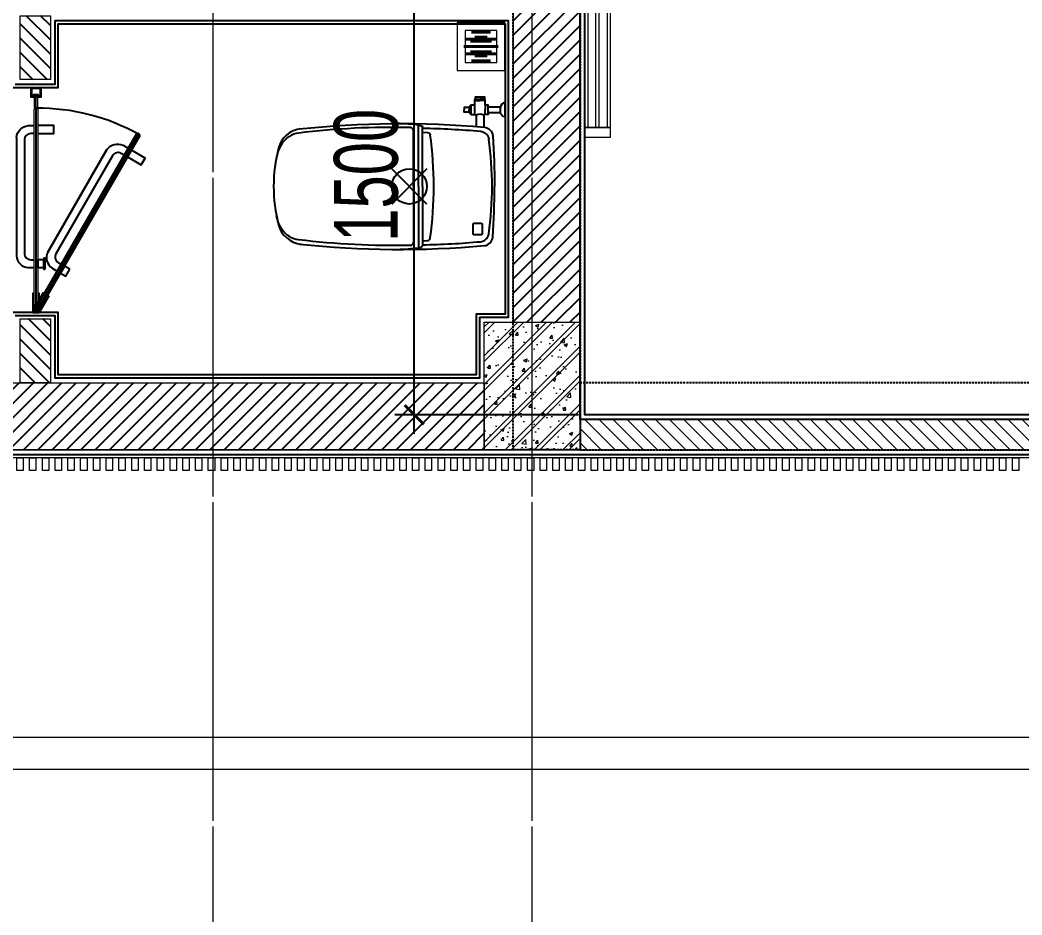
# Model space of a CAD drawing. Header units: millimetres. Extents: x -343543 to 400519, y -115663 to 104219.
# Drawn here: x -304268 to -301128, y 1543 to 4346 of the extents above; entities that cross this region are included whole.
import ezdxf
from ezdxf.xclip import XClip

# ---------------------------------------------------------------- set-up
doc = ezdxf.new("R2010")
doc.units = ezdxf.units.MM
doc.header["$XCLIPFRAME"] = 0
doc.linetypes.add('XREF MAT BANG TUONG XAY$0$CENTER', pattern=[50.8, 31.75, -6.35, 6.35, -6.35])
doc.linetypes.add('XREF MAT BANG TUONG XAY$0$xref_IKIGAI_Cot$0$HIDDEN', pattern=[9.525, 6.35, -3.175])
doc.layers.get('0').update_dxf_attribs({"color": 231, "lineweight": 0})
doc.layers.get('DefPoints').update_dxf_attribs({"color": 191})
for name, color, linetype, lineweight in [('A-SYMBOLS', 10, 'Continuous', 13), ('RSA -DIM', 231, 'Continuous', 0), ('XREF MAT BANG TUONG XAY$0$01.Xref _MB T1$0$A-DOOR', 8, 'Continuous', 9), ('XREF MAT BANG TUONG XAY$0$01.Xref _MB T1$0$A-FNSH', 8, 'Continuous', 9), ('XREF MAT BANG TUONG XAY$0$01.Xref _MB T1$0$A-FURN', 8, 'Continuous', 5), ('XREF MAT BANG TUONG XAY$0$01.Xref _MB T1$0$A-FURN @ 50', 8, 'Continuous', 5), ('XREF MAT BANG TUONG XAY$0$01.Xref _MB T1$0$A-FURN @ 75', 8, 'Continuous', 5), ('XREF MAT BANG TUONG XAY$0$01.Xref _MB T1$0$A-PATT', 8, 'Continuous', 9), ('XREF MAT BANG TUONG XAY$0$01.Xref _MB T1$0$A-TEXT', 8, 'Continuous', 25), ('XREF MAT BANG TUONG XAY$0$01.Xref _MB T1$0$A-WALL-INT', 8, 'Continuous', 9), ('XREF MAT BANG TUONG XAY$0$A-FINE', 8, 'Continuous', 25), ('XREF MAT BANG TUONG XAY$0$A-GRID', 8, 'XREF MAT BANG TUONG XAY$0$CENTER', 15), ('XREF MAT BANG TUONG XAY$0$A-WALL-INT', 8, 'Continuous', 9), ('XREF MAT BANG TUONG XAY$0$xref_IKIGAI_Cot$0$A-FNSH', 8, 'Continuous', 9), ('XREF MAT BANG TUONG XAY$0$xref_IKIGAI_Cot$0$A-PATT', 8, 'Continuous', 5)]:
    doc.layers.add(name, color=color, linetype=linetype, lineweight=lineweight)
doc.layers.add('fix lightting red', color=1, linetype='Continuous', lineweight=5, true_color=0xff0000)
for name, color, linetype in [('XREF MAT BANG TUONG XAY$0$A-FNSH', 8, 'Continuous'), ('XREF MAT BANG TUONG XAY$0$A-FURN', 8, 'Continuous'), ('XREF MAT BANG TUONG XAY$0$A-PATT', 8, 'Continuous'), ('XREF MAT BANG TUONG XAY$0$FF-FURN', 8, 'Continuous'), ('XREF MAT BANG TUONG XAY$0$xref_IKIGAI_Cot$0$S-HIDD', 8, 'XREF MAT BANG TUONG XAY$0$xref_IKIGAI_Cot$0$HIDDEN')]:
    doc.layers.add(name, color=color, linetype=linetype)
doc.styles.add('SM-DIMTEXT', font='SME.shx', dxfattribs={"width": 0.7})
doc.dimstyles.new('SDIM-100', dxfattribs={"dimscale": 100, "dimtxt": 2, "dimasz": 0.6, "dimexe": 0.6, "dimexo": 0.2, "dimgap": 0.5, "dimtad": 1, "dimdec": 0, "dimzin": 12, "dimtxsty": 'SM-DIMTEXT', "dimblk": 'ARCHTICK', "dimblk1": 'ARCHTICK', "dimblk2": 'ARCHTICK', "dimcen": 0.12, "dimdle": 0.6, "dimclrd": 7, "dimclre": 8, "dimadec": 0, "dimazin": 3, "dimtfac": 2, "dimtix": 1, "dimtmove": 1, "dimatfit": 3, "dimfxl": 1, "dimtzin": 0, "dimarcsym": 1})

# ---------------------------------------------------------------- blocks, each defined once
blk = doc.blocks.new('XREF MAT BANG TUONG XAY$0$00.xref_IKIGAI_Truc')
at = {"layer": 'XREF MAT BANG TUONG XAY$0$A-GRID', "color": 8, "ltscale": 20}
for points in [[(34900, -3895), (34900, 22924.4)], [(35900, -3895), (35900, 10635.4)], [(-2907.5, 3000), (42750, 3000)]]:
    blk.add_lwpolyline(points, dxfattribs=at)
blk = doc.blocks.new('*U117')
at = {"layer": 'XREF MAT BANG TUONG XAY$0$01.Xref _MB T1$0$A-PATT'}
h = blk.add_hatch(dxfattribs=at)
h.set_pattern_fill('ANSI31', color=8, scale=250)
h.set_pattern_definition([(45, (-15, 1633.22), (-22.0971, 22.0971), [])])
h.paths.add_polyline_path([(95, 3650), (0, 3650), (0, 0), (95, 0)])
at = {"layer": 'XREF MAT BANG TUONG XAY$0$01.Xref _MB T1$0$A-WALL-INT', "color": 8}
blk.add_lwpolyline([(95, 3650), (0, 3650), (0, 0), (95, 0)], close=True, dxfattribs=at)
blk = doc.blocks.new('*U125')
at = {"layer": 'XREF MAT BANG TUONG XAY$0$01.Xref _MB T1$0$A-FURN', "color": 8}
blk.add_lwpolyline([(-10, -20), (10, -20), (10, 20), (-10, 20)], close=True, dxfattribs=at)
blk = doc.blocks.new('*U126')
at = {"color": 8, "transparency": 16777216}
for p in [(-5800, 0), (-5760, 0), (-5720, 0), (-5680, 0), (-5640, 0), (-5600, 0), (-5560, 0), (-5520, 0), (-5480, 0), (-5440, 0), (-5400, 0), (-5360, 0), (-5320, 0), (-5280, 0), (-5240, 0), (-5200, 0), (-5160, 0), (-5120, 0), (-5080, 0), (-5040, 0), (-5000, 0), (-4960, 0), (-4920, 0), (-4880, 0), (-4840, 0), (-4800, 0), (-4760, 0), (-4720, 0), (-4680, 0), (-4640, 0), (-4600, 0), (-4560, 0), (-4520, 0), (-4480, 0), (-4440, 0), (-4400, 0), (-4360, 0), (-4320, 0), (-4280, 0), (-4240, 0), (-4200, 0), (-4160, 0), (-4120, 0), (-4080, 0), (-4040, 0), (-4000, 0), (-3960, 0), (-3920, 0), (-3880, 0), (-3840, 0), (-3800, 0), (-3760, 0), (-3720, 0), (-3680, 0), (-3640, 0), (-3600, 0), (-3560, 0), (-3520, 0), (-3480, 0), (-3440, 0), (-3400, 0), (-3360, 0), (-3320, 0), (-3280, 0), (-3240, 0), (-3200, 0), (-3160, 0), (-3120, 0), (-3080, 0), (-3040, 0), (-3000, 0), (-2960, 0), (-2920, 0), (-2880, 0), (-2840, 0), (-2800, 0), (-2760, 0), (-2720, 0), (-2680, 0)]:
    blk.add_blockref('*U125', p, dxfattribs=at)
blk = doc.blocks.new('XREF MAT BANG TUONG XAY$0$01.Xref _MB T1$0$lam nhom T1')
at = {"color": 8}
blk.add_lwpolyline([(8395, 0), (0, 0), (0, -25), (8395, -25)], close=True, dxfattribs=at)
blk.add_blockref('*U126', (8385, -45), dxfattribs=at)
blk = doc.blocks.new('XREF MAT BANG TUONG XAY$0$xref_IKIGAI_Cot')
at = {"layer": 'XREF MAT BANG TUONG XAY$0$xref_IKIGAI_Cot$0$A-PATT'}
h = blk.add_hatch(dxfattribs=at)
h.set_pattern_fill('BT-01', color=8, scale=15, pattern_type=2)
h.set_pattern_definition([(50, (80, 180), (107.58903, -9.41282), [11.25, -123.75]), (355, (80, 180), (-20.8127, 112.82882), [9, -99]), (100.4514, (88.97, 179.22), (86.7764, 103.41593), [9.56103, -105.17132]), (46.1842, (80, 210), (160.08616, -24.82785), [16.875, -185.625]), (96.6356, (93.34, 207.93), (140.1994, 146.1177), [14.34154, -157.75695]), (351.1842, (80, 210), (140.1993, 146.1178), [13.5, -148.5]), (21, (95, 202.5), (89.53606, -60.39283), [11.25, -123.75]), (326, (95, 202.5), (36.4973, 108.7725), [9, -99]), (71.4514, (102.46, 197.47), (126.0334, 48.37957), [9.56103, -105.17132]), (37.5, (80, 180), (1.82398, 49.93408), [0, -97.8, 0, -100.5, 0, -99.375]), (7.5, (80, 180), (39.46043, 59.16176), [0, -57.3, 0, -95.55, 0, -37.875]), (327.5, (46.55, 180), (80.073365, -3.38323), [0, -37.5, 0, -117, 0, -155.25]), (317.5, (31.55, 180), (87.47793, 15.01575), [0, -48.75, 0, -77.7, 0, -110.25]), (45, (80, 180), (-45.07806, 45.07806), []), (45, (80, 198.375), (-45.07806, 45.07806), [])])
h.paths.add_polyline_path([(36050, 3000), (35750, 3000), (35750, 3400), (36050, 3400)])
at = {"layer": 'XREF MAT BANG TUONG XAY$0$A-GRID', "color": 8, "ltscale": 20}
for points in [[(34900, -3895), (34900, 22924.4)], [(35900, -3895), (35900, 10635.4)], [(-2907.5, 3000), (42750, 3000)]]:
    blk.add_lwpolyline(points, dxfattribs=at)
at = {"layer": 'XREF MAT BANG TUONG XAY$0$xref_IKIGAI_Cot$0$A-FNSH', "color": 8}
blk.add_lwpolyline([(36050, 3000), (35750, 3000), (35750, 3400), (36050, 3400)], close=True, dxfattribs=at)
at = {"layer": 'XREF MAT BANG TUONG XAY$0$xref_IKIGAI_Cot$0$S-HIDD', "color": 8}
for points in [[(36050, 3000), (35840, 3000), (35840, 9990), (36050, 9990)], [(39790, 3210), (36050, 3210), (36050, 3000), (39790, 3000)]]:
    blk.add_lwpolyline(points, close=True, dxfattribs=at)
blk = doc.blocks.new('XREF MAT BANG TUONG XAY$0$01.Xref _MB T1$0$Electronic toilet-bidet Princess PB-101S_top_dwgmodels.com')
at = {"color": 8, "ltscale": 0.25}
for p, q in [((245, -55), (355, 55)), ((245, 55), (355, -55))]:
    blk.add_line(p, q, dxfattribs=at)
at = {"color": 8}
for points in [[(644.3, 180.3, 0.04919), (64.7, 185.4, 0.368917), (38.5, 158.6, 0.0169), (33.1, 0)], [(270.8, 191.8), (263, 190.2, 0.299625), (258.6, 185.7, 1.218048)], [(258.6, 182.9, 0.01756), (77.1, 173, 0.340895), (50.7, 148.6, 0.074358)], [(258.6, 170.5), (242, 169, 0.356357), (234.3, 161.4)], [(296.4, 184.5, -0.035814), (646.7, 167.2, -0.219238), (698.3, 135.4, -0.098211), (716.5, 91.3)], [(71.5, 147, -0.414214), (76.3, 151.8), (95.5, 151.8)], [(95.5, 151.8, -0.414214), (100.3, 147), (100.3, 119.4, -0.414214), (95.5, 114.6), (76.3, 114.6, -0.414214), (71.5, 119.4), (71.5, 147)], [(644.3, -180.3, -0.04919), (64.7, -185.4, -0.368917), (38.5, -158.6, -0.0169), (33.1, 0)], [(296.4, -184.5, 0.035814), (646.7, -167.2, 0.219238), (698.3, -135.4, 0.098211), (716.5, -91.3)], [(258.6, -182.9, -0.01756), (77.1, -173, -0.340895), (50.7, -148.6, -0.074358)], [(258.6, -170.5), (242, -169, -0.356357), (234.3, -161.4)], [(270.8, -191.8), (263, -190.2, -0.299625), (258.6, -185.7, -1.218048)], [(0, -217.7, -0.356543), (14.2, -233.3)], [(0, -262.9, 0.356543), (14.2, -247.3)], [(14.2, -240.3, -0.004949), (14.3, -240.3), (14.3, -240.3)], [(62.2, -269.2, 0.141943), (63.2, -273.4, 0.425136)], [(94.7, -269.2, -0.141943), (93.7, -273.4, -0.425136)]]:
    blk.add_lwpolyline(points, format="xyb", dxfattribs=at)
for points in [[(270.8, 0), (270.8, 191.8)], [(258.6, 0), (258.6, 185.7)], [(287, 0), (287, 174.9)], [(258.6, 0), (258.6, -185.7)], [(270.8, 0), (270.8, -191.8)], [(287, 0), (287, -174.9)], [(62.2, -225.9), (66.6, -223.4), (66.6, -185.6)], [(94.7, -225.9), (90.3, -223.4), (90.3, -187.6)], [(0, -217.7), (0, -262.9)], [(14.3, -230.7), (52.7, -230.7), (52.5, -249.9), (14.1, -249.9)], [(14.2, -233.3), (14.2, -247.3)], [(52.6, -230.7), (52.6, -225.9), (62.2, -225.9), (62.2, -240.3)], [(52.6, -249.9), (52.6, -254.7), (62.2, -254.7), (62.2, -240.3)], [(94.7, -225.9), (94.7, -269.2), (78.4, -269.2)], [(107, -225.9), (94.7, -225.9)], [(107, -254.7), (107, -225.9)], [(107, -225.9), (112.1, -233.2), (112.1, -240.3)], [(107, -254.7), (112.1, -247.4), (112.1, -240.3)], [(112.1, -233.2), (128, -233.2), (128, -240.3)], [(112.1, -247.4), (128, -247.4), (128, -240.3)], [(62.2, -254.7), (62.2, -269.2), (78.4, -269.2)], [(63.2, -273.4), (78.4, -273.4)], [(63.2, -273.4), (63.2, -279.6), (93.7, -279.6), (93.7, -273.4)], [(93.7, -273.4), (78.4, -273.4)], [(94.7, -254.7), (107, -254.7)]]:
    blk.add_lwpolyline(points, dxfattribs=at)
at = {"color": 8, "ltscale": 0.25}
blk.add_circle((300, 0), 55, dxfattribs=at)
at = {"color": 8}
for centre, radius, start, end in [((352.2, -398.5), 595.9, 91.5209, 97.8464), ((1427.3, 0), 1203.9, 172.2935, 180), ((296.6, 174.9), 9.61, 91.2734, 180), ((630.9, 99.6), 81.7, 14.4484, 83.9556), ((1153, 0), 1112.3, 172.3207, 180), ((244.5, 0), 480.7, 0, 14.4484), ((1153, 0), 1112.3, 180, 187.6793), ((1427.3, 0), 1203.9, 180, 187.7065), ((244.5, 0), 480.7, 345.5516, 0), ((630.9, -99.6), 81.7, 276.0444, 345.5516), ((296.6, -174.9), 9.61, 180, 268.7266), ((352.2, 398.5), 595.9, 262.1536, 268.4791), ((78.4, -202.3), 24.2, 240.6973, 299.3027)]:
    blk.add_arc(centre, radius, start, end, dxfattribs=at)
blk = doc.blocks.new('XREF MAT BANG TUONG XAY$0$01.Xref _MB T1$0$Drain')
at = {"color": 8}
blk.add_lwpolyline([(-1.2, -1.2), (1.2, -1.2), (1.2, 1.2), (-1.2, 1.2)], close=True, dxfattribs=at)
at = {"color": 8, "const_width": 0.16}
for points in [[(-0.731, 0.478), (-0.731, -0.478)], [(-0.365, 0.793), (-0.365, -0.793)], [(0, 0.873), (0, -0.873)], [(0.365, 0.793), (0.365, -0.793)], [(0.731, 0.478), (0.731, -0.478)]]:
    blk.add_lwpolyline(points, dxfattribs=at)
blk = doc.blocks.new('*U3479')
at = {"layer": 'XREF MAT BANG TUONG XAY$0$01.Xref _MB T1$0$A-FURN @ 50', "color": 8, "xscale": -41.66666666666694, "yscale": 41.66666666666694, "zscale": 41.66666666666693, "rotation": 270}
blk.add_blockref('XREF MAT BANG TUONG XAY$0$01.Xref _MB T1$0$Drain', (-4344.7, 1263.5), dxfattribs=at)
at = {"layer": 'XREF MAT BANG TUONG XAY$0$01.Xref _MB T1$0$A-FURN @ 75', "color": 8, "xscale": -62.50000000000041, "yscale": 62.50000000000041, "zscale": 62.50000000000039, "rotation": 270}
blk.add_blockref('XREF MAT BANG TUONG XAY$0$01.Xref _MB T1$0$Drain', (-4344.7, 1263.5), dxfattribs=at)
blk = doc.blocks.new('XREF MAT BANG TUONG XAY$0$YLD.Studio-04-132')
at = {"layer": 'XREF MAT BANG TUONG XAY$0$FF-FURN', "color": 8}
blk.add_lwpolyline([(-6, 25), (6, 25), (6, 30), (15, 30), (15, 0), (-15, 0), (-15, 30), (-6, 30), (-6, 25)], dxfattribs=at)
blk.add_lwpolyline([(-8, 23), (8, 23), (8, 28), (13, 28), (13, 2), (-13, 2), (-13, 28), (-8, 28)], close=True, dxfattribs=at)
for centre, start, end in [((-4.8, 30.3), 99.564, 194.9242), ((4.8, 30.3), 345.0758, 80.436)]:
    blk.add_arc(centre, 1.25, start, end, dxfattribs=at)
blk = doc.blocks.new('XREF MAT BANG TUONG XAY$0$YLD.Studio-04-207')
at = {"layer": 'XREF MAT BANG TUONG XAY$0$FF-FURN', "color": 8, "ltscale": 150}
for p, q in [((-40, -52), (-10, 0)), ((-10, 0), (7.3, -10)), ((-321.3, -559.3), (-5.3, -11.9)), ((-22.7, -62), (7.3, -10)), ((-40, -52), (-36.5, -54)), ((-26.1, -60), (-22.7, -62))]:
    blk.add_line(p, q, dxfattribs=at)
for points in [[(-9.1, -9.7), (-11.3, -10.3), (-325, -553.7), (-323.9, -557.8), (-318.7, -560.8), (-314.6, -559.7), (-1.6, -17.5), (-2.7, -13.4)], [(-8.6, -29.7), (-6, -31.2), (4, -13.8), (-11.6, -4.8), (-21.6, -22.2), (-19, -23.7), (-10.5, -8.9), (-0.1, -14.9)]]:
    blk.add_lwpolyline(points, close=True, dxfattribs=at)
at = {"layer": 'XREF MAT BANG TUONG XAY$0$FF-FURN', "color": 8, "ltscale": 100}
blk.add_lwpolyline([(-105.8, -136), (-89.4, -145.5), (-76.9, -123.9), (-93.3, -114.4)], close=True, dxfattribs=at)
at = {"layer": 'XREF MAT BANG TUONG XAY$0$FF-FURN', "color": 8, "ltscale": 150}
for points in [[(-276.4, -493.5), (-267.3, -498.7, 0.414214), (-240, -491.4), (-62.6, -184.1, 0.414214), (-69.9, -156.8), (-79, -151.5)], [(-222.4, -510.8), (-37, -189.7, 0.368054), (-50.6, -139), (-66.5, -129.9)], [(-37, -189.7), (-222.4, -510.8, -0.368054), (-273, -524.3), (-288.9, -515.1)]]:
    blk.add_lwpolyline(points, format="xyb", dxfattribs=at)
at = {"layer": 'XREF MAT BANG TUONG XAY$0$FF-FURN', "color": 8, "ltscale": 100}
blk.add_lwpolyline([(-286.8, -487.5), (-330.1, -462.4), (-342.6, -484.1), (-299.3, -509.1)], dxfattribs=at)
at = {"layer": 'XREF MAT BANG TUONG XAY$0$FF-FURN', "color": 8, "ltscale": 150}
blk.add_arc((-8.5, 1.5), 641.5, 240.5261, 270.7566, dxfattribs=at)
blk = doc.blocks.new('XREF MAT BANG TUONG XAY$0$YLD.Studio-04-126')
at = {"layer": 'XREF MAT BANG TUONG XAY$0$01.Xref _MB T1$0$A-DOOR', "color": 8}
blk.add_lwpolyline([(4.4, -8), (6, -9.6), (6, -637), (3, -640), (-3, -640), (-6, -637), (-6, -9.6), (-4.4, -8)], close=True, dxfattribs=at)
at = {"layer": 'XREF MAT BANG TUONG XAY$0$FF-FURN', "color": 8}
blk.add_line((0, -640), (0, -8), dxfattribs=at)
for points in [[(6, -60), (10, -60), (10, 0), (-10, 0), (-10, -60), (-6, -60)], [(-6, -560.6), (-56, -560.6), (-56, -585.6), (-6, -585.6)]]:
    blk.add_lwpolyline(points, dxfattribs=at)
for points in [[(-6, -25), (-9, -25), (-9, -5), (9, -5), (9, -25), (6, -25), (6, -8), (-6, -8)], [(-29, -136.3), (-29, -170.1), (-25, -170.1), (-25, -136.3)], [(-25, -165.7), (-6, -165.7), (-6, -140.7), (-25, -140.7)]]:
    blk.add_lwpolyline(points, close=True, dxfattribs=at)
for points in [[(61.5, -548.6), (61.5, -177.8, 0.368054), (24.4, -140.7), (6, -140.7)], [(6, -560.6), (16.5, -560.6, 0.414214), (36.5, -540.6), (36.5, -185.7, 0.414214), (16.5, -165.7), (6, -165.7)], [(61.5, -548.6, -0.36855), (24.4, -585.6), (6, -585.6)]]:
    blk.add_lwpolyline(points, format="xyb", dxfattribs=at)
blk = doc.blocks.new('*U221')
at = {"layer": 'XREF MAT BANG TUONG XAY$0$A-PATT'}
h = blk.add_hatch(dxfattribs=at)
h.set_pattern_fill('ANSI31', color=8, scale=10)
h.set_pattern_definition([(45, (39801.808, -11293.564), (-22.45064, 22.45064), [])])
h.paths.add_polyline_path([(-38.7, 47.5), (4316.3, 47.5), (4316.3, -162.5), (-38.7, -162.5)])
at = {"layer": 'XREF MAT BANG TUONG XAY$0$A-WALL-INT', "color": 8}
blk.add_lwpolyline([(-38.7, 47.5), (4316.3, 47.5), (4316.3, -162.5), (-38.7, -162.5)], close=True, dxfattribs=at)
blk = doc.blocks.new('*U228')
at = {"layer": 'XREF MAT BANG TUONG XAY$0$A-PATT'}
h = blk.add_hatch(dxfattribs=at)
h.set_pattern_fill('ANSI31', color=8, scale=10)
h.set_pattern_definition([(45, (42036.79, -11293.564), (-22.45064, 22.45064), [])])
h.paths.add_polyline_path([(-38.7, 47.5), (6551.3, 47.5), (6551.3, -162.5), (-38.7, -162.5)])
at = {"layer": 'XREF MAT BANG TUONG XAY$0$A-WALL-INT', "color": 8}
blk.add_lwpolyline([(-38.7, 47.5), (6551.3, 47.5), (6551.3, -162.5), (-38.7, -162.5)], close=True, dxfattribs=at)
blk = doc.blocks.new('*U223')
at = {"layer": 'XREF MAT BANG TUONG XAY$0$A-PATT'}
h = blk.add_hatch(dxfattribs=at)
h.set_pattern_fill('ANSI31', color=8, scale=10)
h.set_pattern_definition([(45, (35646.79, -11178.564), (-22.45064, 22.45064), [])])
h.paths.add_polyline_path([(-38.7, 47.5), (161.3, 47.5), (161.3, -47.5), (-38.7, -47.5)])
at = {"layer": 'XREF MAT BANG TUONG XAY$0$A-WALL-INT', "color": 8}
blk.add_lwpolyline([(-38.7, 47.5), (161.3, 47.5), (161.3, -47.5), (-38.7, -47.5)], close=True, dxfattribs=at)
blk = doc.blocks.new('XREF MAT BANG TUONG XAY$0$01.Xref _MB T1$0$Phong tam')
at = {"color": 8}
blk.add_line((-2950, 1070), (-2950, 1109), dxfattribs=at)
at = {"layer": 'XREF MAT BANG TUONG XAY$0$01.Xref _MB T1$0$A-DOOR', "color": 8, "elevation": 0}
blk.add_lwpolyline([(-2947, 1109), (-2953, 1109), (-2955, 1107), (-2955, 1072), (-2953, 1070), (-2947, 1070), (-2945, 1072), (-2945, 1107)], close=True, dxfattribs=at)
at = {"color": 8, "xscale": -1, "rotation": 180}
for name, p in [('XREF MAT BANG TUONG XAY$0$YLD.Studio-04-132', (-2950, 1135)), ('XREF MAT BANG TUONG XAY$0$01.Xref _MB T1$0$Electronic toilet-bidet Princess PB-101S_top_dwgmodels.com', (-4420, 825.1)), ('XREF MAT BANG TUONG XAY$0$01.Xref _MB T1$0$Electronic toilet-bidet Princess PB-101S_top_dwgmodels.com', (-4420, 825.1)), ('XREF MAT BANG TUONG XAY$0$YLD.Studio-04-207', (-2950, 430))]:
    blk.add_blockref(name, p, dxfattribs=at)
at = {"layer": 'XREF MAT BANG TUONG XAY$0$01.Xref _MB T1$0$A-DOOR', "color": 8, "xscale": -1, "rotation": 180}
blk.add_blockref('XREF MAT BANG TUONG XAY$0$YLD.Studio-04-126', (-2950, 430), dxfattribs=at)
at = {"layer": 'XREF MAT BANG TUONG XAY$0$01.Xref _MB T1$0$A-FURN', "linetype": 'Continuous'}
blk.add_blockref('*U3479', (0, 0), dxfattribs=at)
at = {"layer": 'XREF MAT BANG TUONG XAY$0$01.Xref _MB T1$0$A-FURN', "color": 8, "xscale": -1, "rotation": 180}
blk.add_blockref('XREF MAT BANG TUONG XAY$0$01.Xref _MB T1$0$Electronic toilet-bidet Princess PB-101S_top_dwgmodels.com', (-4420, 825.1), dxfattribs=at)
at = {"layer": 'XREF MAT BANG TUONG XAY$0$A-FURN', "color": 8, "rotation": 90}
blk.add_blockref('*U228', (-4607.5, 438.7), dxfattribs=at)
at = {"layer": 'XREF MAT BANG TUONG XAY$0$A-FURN', "color": 8}
for name, p, xscale, rotation in [('*U223', (-2947.5, 1321.3), -1.000000000000001, 90), ('*U223', (-2947.5, 371.3), -1.000000000000001, 90), ('*U221', (-4316.3, 47.5), -1, 180)]:
    blk.add_blockref(name, p, dxfattribs=dict(at, xscale=xscale, rotation=rotation))
blk = doc.blocks.new('01.Xref _MB T1')
at = {"color": 8}
blk.add_lwpolyline([(39999.98286, 2999.99997), (40000.00012, 19400), (-0.00011, 19399.99891), (0.00011, 2999.99997), (8394.99073, 2999.9999), (8394.99073, -99.99996), (31605.0109, -99.99952), (31605.0109, 3000.00035)], close=True, dxfattribs=at)
at = {"layer": 'XREF MAT BANG TUONG XAY$0$01.Xref _MB T1$0$A-FNSH', "color": 8}
for points in [[(31714.99073, 1999.99999), (41000, 1999.99998), (41000.00012, 20399.99968), (25516.68715, 20400.0078)], [(31605.00949, 2099.99999), (40900.00022, 2099.99998), (40900.00024, 8054.99997)]]:
    blk.add_lwpolyline(points, dxfattribs=at)
at = {"layer": 'XREF MAT BANG TUONG XAY$0$A-FINE', "color": 8}
blk.add_lwpolyline([(36050.00152, 9989.99976), (39905.01103, 9989.99976), (39905.01103, 3094.99998), (36050.00152, 3094.99998)], close=True, dxfattribs=at)
at = {"layer": 'XREF MAT BANG TUONG XAY$0$A-FNSH', "color": 8}
for points in [[(34280.0013, 4144.99998), (34405.0013, 4144.99998), (34405.0013, 4344.99988), (35825.0192, 4345.00177), (35825.02045, 3414.99996), (35735.02005, 3414.99996), (35735.02005, 3224.99987), (34405.00076, 3225.00003), (34405.00076, 3419.99982), (34280.00076, 3420.00004)], [(34270.0013, 4134.99998), (34415.0013, 4134.99998), (34415.0013, 4334.99989), (35815.01921, 4335.00176), (35815.02044, 3424.99996), (35725.02005, 3424.99996), (35725.02005, 3234.99987), (34415.00076, 3235.00003), (34415.00076, 3429.9998), (34270.00076, 3430.00006)], [(25775.01058, 5984.99999), (31040.01069, 5984.99999), (31040.01069, 5884.99999), (31380.0013, 5884.99999), (31380.0013, 1284.99999), (31620.01069, 1284.99999), (31620.00978, 2985.0003), (40015.01091, 2984.99996), (40015.00113, 4414.99998), (37635.00083, 4415.00002), (37635.00082, 4290.0096), (39890.01081, 4290.00949), (39890.01081, 3414.99997), (39685.00142, 3414.99997), (39685.0012, 3109.99998), (36065.02005, 3109.99998), (36065.02143, 9974.99976), (39585.00146, 9975), (39585.00146, 9785.00021), (39890.01088, 9785.00021), (39890.01013, 5504.99989)]]:
    blk.add_lwpolyline(points, dxfattribs=at)
at = {"color": 8}
blk.add_blockref('XREF MAT BANG TUONG XAY$0$00.xref_IKIGAI_Truc', (0.00011, 0), dxfattribs=at)
ref = blk.add_blockref('XREF MAT BANG TUONG XAY$0$xref_IKIGAI_Cot', (-0.00927, -0.00001), dxfattribs=at)
XClip(ref).set_block_clipping_path([(-1610.3425959283, -2225.6693134198), (41829.1295208634, 21555.8819575264)])
at = {"color": 8, "xscale": -1}
blk.add_blockref('XREF MAT BANG TUONG XAY$0$01.Xref _MB T1$0$lam nhom T1', (40000.00171, 2999.99998), dxfattribs=at)
at = {"layer": 'XREF MAT BANG TUONG XAY$0$01.Xref _MB T1$0$A-WALL-INT', "color": 8, "rotation": 270.0000587865159}
blk.add_blockref('*U117', (36049.99988, 3094.99998), dxfattribs=at)
at = {"layer": 'XREF MAT BANG TUONG XAY$0$01.Xref _MB T1$0$A-TEXT', "color": 8, "xscale": -1}
blk.add_blockref('XREF MAT BANG TUONG XAY$0$01.Xref _MB T1$0$Phong tam', (31395.0001, 2999.99999), dxfattribs=at)
blk = doc.blocks.new('Led T8')
for points in [[(-630, -80), (-600, -80), (-600, 0), (-630, 0)], [(-600, -80), (600, -80), (600, 0), (-600, 0)], [(599.9, -80), (629.9, -80), (629.9, 0), (599.9, 0)], [(600, -35), (600, -10), (-600, -10), (-600, -35)], [(600, -45), (600, -70), (-600, -70), (-600, -45)]]:
    blk.add_lwpolyline(points, close=True)
blk = doc.blocks.new('_ArchTick')
at = {"color": 0, "linetype": 'ByBlock', "const_width": 0.15}
blk.add_lwpolyline([(-0.5, -0.5), (0.5, 0.5)], dxfattribs=at)
blk = doc.blocks.new('*D1303')
at = {"layer": 'DefPoints', "color": 0, "linetype": 'Continuous', "ltscale": 1000, "transparency": 16777216}
for p in [(-303033.4, 4610), (-302418.5, 4610), (-302498.5, 3110)]:
    blk.add_point(p, dxfattribs=at)
at = {"layer": 'RSA -DIM', "color": 7, "linetype": 'Continuous', "lineweight": -2, "ltscale": 1000, "transparency": 16777216}
blk.add_line((-303033.4, 3050), (-303033.4, 4670), dxfattribs=at)
at = {"layer": 'RSA -DIM', "color": 8, "linetype": 'Continuous', "lineweight": -2, "ltscale": 1000, "transparency": 16777216}
for p, q in [((-302438.5, 4610), (-303093.4, 4610)), ((-302518.5, 3110), (-303093.4, 3110))]:
    blk.add_line(p, q, dxfattribs=at)
at = {"layer": 'RSA -DIM', "color": 7, "linetype": 'Continuous', "lineweight": -2, "ltscale": 1000, "transparency": 16777216, "xscale": 60, "yscale": 60, "zscale": 60}
for p, rotation in [((-303033.4, 4610), 90), ((-303033.4, 3110), 270)]:
    blk.add_blockref('_ArchTick', p, dxfattribs=dict(at, rotation=rotation))
at = {"layer": 'RSA -DIM', "color": 0, "linetype": 'Continuous', "ltscale": 1000, "transparency": 16777216, "insert": (-303183.4, 3860), "char_height": 200, "attachment_point": 5, "rotation": 90, "style": 'SM-DIMTEXT'}
blk.add_mtext('1500', dxfattribs=at)

msp = doc.modelspace()

# ---------------------------------------------------------------- block references
at = {"layer": 'A-SYMBOLS'}
msp.add_blockref('01.Xref _MB T1', (-338563.5, 0), dxfattribs=at)

# ---------------------------------------------------------------- next in the draw order: block references
at = {"layer": 'fix lightting red', "color": 1, "true_color": 0xff0000, "rotation": 90}
msp.add_blockref('Led T8', (-302498.5, 4610), dxfattribs=at)

# ---------------------------------------------------------------- next in the draw order: dimensions: what is measured, and where the dimension line sits
at = {"layer": 'RSA -DIM', "color": 1, "linetype": 'Continuous', "ltscale": 1000}
dim = msp.add_linear_dim(base=(-303033.4, 4610), p1=(-302498.5, 3110), p2=(-302418.5, 4610), angle=90, dimstyle='SDIM-100', dxfattribs=at)
dim.commit()
dim.dimension.update_dxf_attribs({"geometry": '*D1303', "text_midpoint": (-303183.4, 3860)})

doc.saveas('drawing.dxf')
